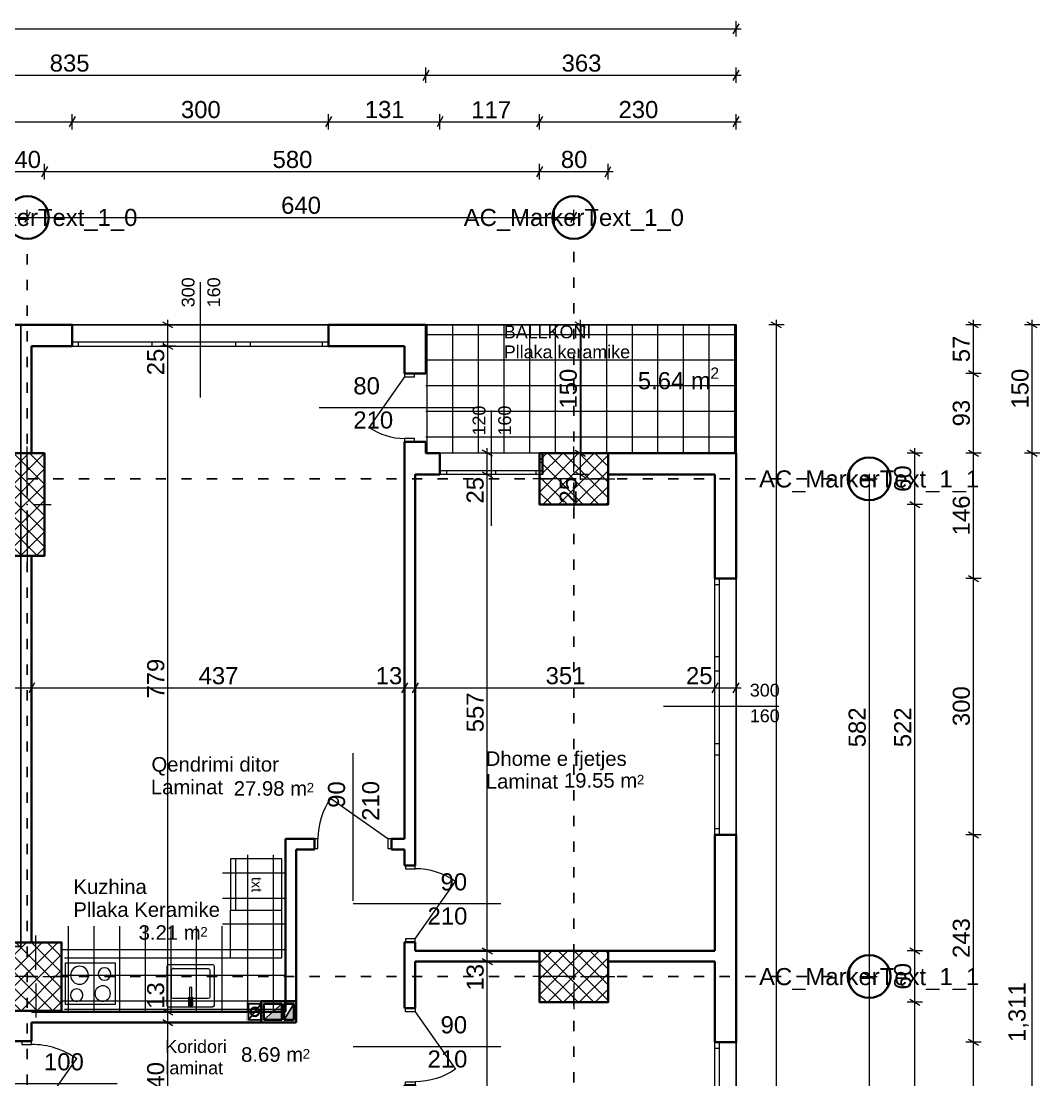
# Model space of a CAD drawing. Header units: centimetres. Extents: x 765 to 25620, y 224160 to 230516.
# Drawn here: x 3528 to 4721, y 229259 to 230497 of the extents above; entities that cross this region are included whole.
import ezdxf
from ezdxf.enums import TextEntityAlignment as Align

# ---------------------------------------------------------------- set-up
doc = ezdxf.new("R2010")
doc.units = ezdxf.units.CM
doc.header["$MEASUREMENT"] = 0
doc.linetypes.add('ACAD_ISO03W100', pattern=[30, 12, -18])
for name, color, linetype, lineweight, true_color in [('0_Pen_No__1#1_Pen_No__8', 7, 'Continuous', 35, 0xa80f02), ('0_Pen_No__8', 7, 'Continuous', 35, 0xa80f02), ('2D Drafting - General_Pen_No__8', 7, 'Continuous', 35, 0xa80f02), ('A-COLS_Pen_No__97#1_Pen_No__81', 7, 'Continuous', 20, 0x6a6a6a), ('Annotation - Text_Pen_No__8', 7, 'Continuous', 35, 0xa80f02), ('ARCHICAD Doors_Pen_No__23', 7, 'Continuous', 20, 0xff6600), ('ARCHICAD Doors_Pen_No__3', 7, 'Continuous', 18, 0xff6600), ('ARCHICAD Windows_Pen_No__23', 7, 'Continuous', 20, 0xff6600), ('ARCHICAD Windows_Pen_No__3', 7, 'Continuous', 18, 0xff6600), ('Interior - Furniture _Pen_No__81', 7, 'Continuous', 20, 0x6a6a6a)]:
    doc.layers.add(name, color=color, linetype=linetype, lineweight=lineweight, true_color=true_color)
for name, color, linetype, lineweight in [('0_Pen_No__101', 252, 'Continuous', 13), ('ARCHICAD Door Markers_Pen_No__1', 7, 'Continuous', 13), ('ARCHICAD Door Markers_Pen_No__7', 7, 'Continuous', 35), ('ARCHICAD Doors_Pen_No__27', 7, 'Continuous', 35), ('ARCHICAD Window Markers_Pen_No__1', 7, 'Continuous', 13), ('ARCHICAD Window Markers_Pen_No__7', 7, 'Continuous', 35), ('ARCHICAD Windows_Pen_No__27', 7, 'Continuous', 35), ('Structural - Bearing_Pen_No__20', 1, 'Continuous', 0), ('Structural - Bearing_Pen_No__21', 7, 'Continuous', 35), ('Structural - Bearing_Pen_No__27', 7, 'Continuous', 35), ('Structural - Shear_Pen_No__1', 7, 'Continuous', 13), ('Structural - Shear_Pen_No__7', 7, 'Continuous', 35)]:
    doc.layers.add(name, color=color, linetype=linetype, lineweight=lineweight)
for name, color, linetype in [('ARCHICAD Door Markers', 7, 'Continuous'), ('ARCHICAD Doors', 7, 'Continuous'), ('ARCHICAD Window Markers', 7, 'Continuous'), ('ARCHICAD Windows', 7, 'Continuous'), ('Dimensioning - General', 7, 'Continuous'), ('Structural - Bearing', 7, 'Continuous')]:
    doc.layers.add(name, color=color, linetype=linetype)
doc.styles.add('GENERATED_STYLE_1', font='arial.ttf')
pattern_1 = [(45, (1303.923, 207240.939), (-9.192388, 9.192388), []), (135, (1303.923, 207240.939), (9.192388, 9.192388), [])]

# ---------------------------------------------------------------- blocks, each defined once
blk = doc.blocks.new('Door 22_2')
at = {"layer": 'ARCHICAD Doors_Pen_No__23', "color": 30, "linetype": 'Continuous', "lineweight": 20, "true_color": 0xff6600}
for p, q in [((-410, 0), (-450, 0)), ((-450, 0), (-450, -115)), ((-410, -115), (-410, 0)), ((450, 0), (410, 0)), ((410, 0), (410, -115)), ((450, -115), (450, 0)), ((-450, -115), (-410, -115)), ((410, -115), (450, -115))]:
    blk.add_line(p, q, dxfattribs=at)
at = {"layer": 'ARCHICAD Doors_Pen_No__27', "color": 7, "linetype": 'Continuous', "lineweight": 35}
for p, q in [((-450, 0), (-487, 0)), ((-450, 0), (-487, 0)), ((-450, 0), (-450, -115)), ((-450, 0), (-450, -115)), ((450, 0), (450, -115)), ((450, 0), (450, -115)), ((450, 0), (487, 0)), ((450, 0), (487, 0)), ((-450, -115), (-450, -125)), ((-450, -115), (-450, -125)), ((450, -115), (450, -125)), ((450, -115), (450, -125)), ((-450, -125), (-487, -125)), ((-450, -125), (-487, -125)), ((450, -125), (487, -125)), ((450, -125), (487, -125))]:
    blk.add_line(p, q, dxfattribs=at)
at = {"layer": 'ARCHICAD Doors_Pen_No__3', "color": 30, "linetype": 'Continuous', "lineweight": 18, "true_color": 0xff6600}
blk.add_line((410, 0), (-262, 470), dxfattribs=at)
blk.add_arc((410, 0), 820, 145, 180, dxfattribs=at)
blk = doc.blocks.new('D Marker 22_2')
at = {"layer": 'ARCHICAD Door Markers_Pen_No__1', "color": 7, "linetype": 'Continuous', "lineweight": 13}
blk.add_line((0, 1000), (0, -725), dxfattribs=at)
at = {"layer": 'ARCHICAD Door Markers_Pen_No__7', "color": 7, "lineweight": 35, "style": 'GENERATED_STYLE_1'}
for tag, p in [('AC_MarkerText_3', (-369, 665)), ('AC_MarkerText_2', (31, 665))]:
    blk.add_attdef(tag, text='', height=200, rotation=270, dxfattribs=at).set_placement(p, align=Align.BOTTOM_LEFT)
blk = doc.blocks.new('Double Sash Window 22')
at = {"layer": 'ARCHICAD Windows_Pen_No__23', "color": 30, "linetype": 'Continuous', "lineweight": 20, "true_color": 0xff6600}
for p, q in [((-600, 0), (-525, 0)), ((-525, 0), (-525, -50)), ((-50, -50), (-50, 0)), ((-50, 0), (0, 0)), ((0, 0), (50, 0)), ((50, 0), (50, -50)), ((525, -50), (525, 0)), ((525, 0), (600, 0)), ((-525, -50), (-600, -50)), ((0, -50), (-50, -50)), ((50, -50), (0, -50)), ((600, -50), (525, -50))]:
    blk.add_line(p, q, dxfattribs=at)
at = {"layer": 'ARCHICAD Windows_Pen_No__27', "color": 7, "linetype": 'Continuous', "lineweight": 35}
for p, q in [((-600, 0), (-600, -50)), ((-600, 0), (-600, -50)), ((600, 0), (600, -50)), ((600, 0), (600, -50)), ((-600, -50), (-600, -250)), ((600, -50), (600, -250))]:
    blk.add_line(p, q, dxfattribs=at)
at = {"layer": 'ARCHICAD Windows_Pen_No__3', "color": 30, "linetype": 'Continuous', "lineweight": 18, "true_color": 0xff6600}
for p, q in [((-600, 0), (600, 0)), ((-525, 0), (-50, 0)), ((50, 0), (525, 0)), ((-50, -50), (-525, -50)), ((525, -50), (50, -50)), ((-600, -250), (600, -250))]:
    blk.add_line(p, q, dxfattribs=at)
blk = doc.blocks.new('W Marker 22_2')
at = {"layer": 'ARCHICAD Window Markers_Pen_No__1', "color": 7, "linetype": 'Continuous', "lineweight": 13}
blk.add_line((0, 500), (0, -850), dxfattribs=at)
at = {"layer": 'ARCHICAD Window Markers_Pen_No__7', "color": 7, "lineweight": 35, "style": 'GENERATED_STYLE_1'}
for tag, p in [('AC_MarkerText_3', (276, 207)), ('iShowSillTo', (-24, 207))]:
    blk.add_attdef(tag, text='', height=150, rotation=90, dxfattribs=at).set_placement(p, align=Align.BOTTOM_LEFT)
blk = doc.blocks.new('Door 22_3')
at = {"layer": 'ARCHICAD Doors_Pen_No__23', "color": 30, "linetype": 'Continuous', "lineweight": 20, "true_color": 0xff6600}
for p, q in [((-460, 0), (-500, 0)), ((-500, 0), (-500, -115)), ((-460, -115), (-460, 0)), ((500, 0), (460, 0)), ((460, 0), (460, -115)), ((500, -115), (500, 0)), ((-500, -115), (-460, -115)), ((460, -115), (500, -115))]:
    blk.add_line(p, q, dxfattribs=at)
at = {"layer": 'ARCHICAD Doors_Pen_No__27', "color": 7, "linetype": 'Continuous', "lineweight": 35}
for p, q in [((-500, 0), (-537, 0)), ((-500, 0), (-537, 0)), ((-500, 0), (-500, -115)), ((-500, 0), (-500, -115)), ((500, 0), (500, -115)), ((500, 0), (500, -115)), ((500, 0), (537, 0)), ((500, 0), (537, 0)), ((-500, -115), (-500, -250)), ((-500, -115), (-500, -250)), ((500, -115), (500, -250)), ((500, -115), (500, -250)), ((-500, -250), (-537, -250)), ((-500, -250), (-537, -250)), ((500, -250), (537, -250)), ((500, -250), (537, -250))]:
    blk.add_line(p, q, dxfattribs=at)
at = {"layer": 'ARCHICAD Doors_Pen_No__3', "color": 30, "linetype": 'Continuous', "lineweight": 18, "true_color": 0xff6600}
blk.add_line((460, 0), (-294, 528), dxfattribs=at)
blk.add_arc((460, 0), 920, 145, 180, dxfattribs=at)
blk = doc.blocks.new('D Marker 22')
at = {"layer": 'ARCHICAD Door Markers_Pen_No__1', "color": 7, "linetype": 'Continuous', "lineweight": 13}
blk.add_line((0, -1250), (0, 600), dxfattribs=at)
at = {"layer": 'ARCHICAD Door Markers_Pen_No__7', "color": 7, "lineweight": 35, "style": 'GENERATED_STYLE_1'}
for tag, p in [('AC_MarkerText_3', (-369, -329)), ('A', (31, -329))]:
    blk.add_attdef(tag, text='', height=200, rotation=270, dxfattribs=at).set_placement(p, align=Align.BOTTOM_LEFT)
blk = doc.blocks.new('Triple Window 22')
at = {"layer": 'ARCHICAD Windows_Pen_No__23', "color": 30, "linetype": 'Continuous', "lineweight": 20, "true_color": 0xff6600}
for p, q in [((-1500, 0), (-1425, 0)), ((-1425, 0), (-1425, -50)), ((-568, -50), (-568, 0)), ((-568, 0), (-500, 0)), ((-500, 0), (-432, 0)), ((-432, 0), (-432, -50)), ((412.5, -50), (412.5, 0)), ((412.5, 0), (500, 0)), ((500, 0), (587.5, 0)), ((587.5, 0), (587.5, -50)), ((1425, -50), (1425, 0)), ((1425, 0), (1500, 0)), ((-1425, -50), (-1500, -50)), ((-500, -50), (-568, -50)), ((-432, -50), (-500, -50)), ((500, -50), (412.5, -50)), ((587.5, -50), (500, -50)), ((1500, -50), (1425, -50))]:
    blk.add_line(p, q, dxfattribs=at)
at = {"layer": 'ARCHICAD Windows_Pen_No__27', "color": 7, "linetype": 'Continuous', "lineweight": 35}
for p, q in [((-1500, 0), (-1500, -50)), ((-1500, 0), (-1500, -50)), ((1500, 0), (1500, -50)), ((1500, 0), (1500, -50)), ((-1500, -50), (-1500, -250)), ((1500, -50), (1500, -250))]:
    blk.add_line(p, q, dxfattribs=at)
at = {"layer": 'ARCHICAD Windows_Pen_No__3', "color": 30, "linetype": 'Continuous', "lineweight": 18, "true_color": 0xff6600}
for p, q in [((-1500, 0), (1500, 0)), ((-1425, 0), (-568, 0)), ((-432, 0), (412.5, 0)), ((587.5, 0), (1425, 0)), ((-568, -50), (-1425, -50)), ((412.5, -50), (-432, -50)), ((1425, -50), (587.5, -50)), ((-1500, -250), (1500, -250))]:
    blk.add_line(p, q, dxfattribs=at)
blk = doc.blocks.new('W Marker 22')
at = {"layer": 'ARCHICAD Window Markers_Pen_No__1', "color": 7, "linetype": 'Continuous', "lineweight": 13}
blk.add_line((0, -750), (0, 600), dxfattribs=at)
at = {"layer": 'ARCHICAD Window Markers_Pen_No__7', "color": 7, "lineweight": 35, "style": 'GENERATED_STYLE_1'}
for tag, p in [('AC_MarkerText_2_1', (-24, -701)), ('AC_MarkerText_2_0', (276, -701))]:
    blk.add_attdef(tag, text='', height=150, rotation=90, dxfattribs=at).set_placement(p, align=Align.BOTTOM_LEFT)
blk = doc.blocks.new('Double Sash Window 22_2')
at = {"layer": 'ARCHICAD Windows_Pen_No__23', "color": 30, "linetype": 'Continuous', "lineweight": 20, "true_color": 0xff6600}
for p, q in [((-800, 0), (-725, 0)), ((-725, 0), (-725, -50)), ((-50, -50), (-50, 0)), ((-50, 0), (0, 0)), ((0, 0), (50, 0)), ((50, 0), (50, -50)), ((725, -50), (725, 0)), ((725, 0), (800, 0)), ((-725, -50), (-800, -50)), ((0, -50), (-50, -50)), ((50, -50), (0, -50)), ((800, -50), (725, -50))]:
    blk.add_line(p, q, dxfattribs=at)
at = {"layer": 'ARCHICAD Windows_Pen_No__27', "color": 7, "linetype": 'Continuous', "lineweight": 35}
for p, q in [((-800, 0), (-800, -50)), ((-800, 0), (-800, -50)), ((800, 0), (800, -50)), ((800, 0), (800, -50)), ((-800, -50), (-800, -250)), ((800, -50), (800, -250))]:
    blk.add_line(p, q, dxfattribs=at)
at = {"layer": 'ARCHICAD Windows_Pen_No__3', "color": 30, "linetype": 'Continuous', "lineweight": 18, "true_color": 0xff6600}
for p, q in [((-800, 0), (800, 0)), ((-725, 0), (-50, 0)), ((50, 0), (725, 0)), ((-50, -50), (-725, -50)), ((725, -50), (50, -50)), ((-800, -250), (800, -250))]:
    blk.add_line(p, q, dxfattribs=at)
blk = doc.blocks.new('Door 22_5')
at = {"layer": 'ARCHICAD Doors_Pen_No__23', "color": 30, "linetype": 'Continuous', "lineweight": 20, "true_color": 0xff6600}
for p, q in [((-360, 0), (-400, 0)), ((-400, 0), (-400, -115)), ((-360, -115), (-360, 0)), ((400, 0), (360, 0)), ((360, 0), (360, -115)), ((400, -115), (400, 0)), ((-400, -115), (-360, -115)), ((360, -115), (400, -115))]:
    blk.add_line(p, q, dxfattribs=at)
at = {"layer": 'ARCHICAD Doors_Pen_No__27', "color": 7, "linetype": 'Continuous', "lineweight": 35}
for p, q in [((-400, 0), (-437, 0)), ((-400, 0), (-437, 0)), ((-400, 0), (-400, -115)), ((-400, 0), (-400, -115)), ((400, 0), (400, -115)), ((400, 0), (400, -115)), ((400, 0), (437, 0)), ((400, 0), (437, 0)), ((-400, -115), (-400, -250)), ((-400, -115), (-400, -250)), ((400, -115), (400, -250)), ((400, -115), (400, -250)), ((-400, -250), (-437, -250)), ((-400, -250), (-437, -250)), ((400, -250), (437, -250)), ((400, -250), (437, -250))]:
    blk.add_line(p, q, dxfattribs=at)
at = {"layer": 'ARCHICAD Doors_Pen_No__3', "color": 30, "linetype": 'Continuous', "lineweight": 18, "true_color": 0xff6600}
blk.add_line((360, 0), (-230, 413), dxfattribs=at)
blk.add_arc((360, 0), 720, 145, 180, dxfattribs=at)

msp = doc.modelspace()

# ---------------------------------------------------------------- hatches: boundary and pattern name
at = {"layer": 'A-COLS_Pen_No__97#1_Pen_No__81', "linetype": 'Continuous', "lineweight": 20, "true_color": 0x6a6a6a}
h = msp.add_hatch(color=251, dxfattribs=at)
h.paths.add_polyline_path([(3812.5, 229350.6), (3812.5, 229325.6), (3791.5, 229325.6), (3791.5, 229350.6)])
h.paths.add_polyline_path([(3809.5, 229347.6), (3794.5, 229347.6), (3794.5, 229328.6), (3809.5, 229328.6)], flags=0)
h = msp.add_hatch(color=251, dxfattribs=at)
h.paths.add_polyline_path([(3850.5, 229350.6), (3809.5, 229350.6), (3809.5, 229325.6), (3850.5, 229325.6)])
h.paths.add_polyline_path([(3836.5, 229347.6), (3847.5, 229347.6), (3847.5, 229328.6), (3836.5, 229328.6)], flags=0)
h.paths.add_polyline_path([(3833.5, 229347.6), (3833.5, 229328.6), (3812.5, 229328.6), (3812.5, 229347.6)], flags=0)
for points in [[(3833.5, 229347.6), (3833.5, 229328.6), (3812.5, 229328.6)], [(3836.5, 229328.6), (3847.5, 229328.6), (3847.5, 229347.6)]]:
    msp.add_hatch(color=251, dxfattribs=at).paths.add_polyline_path(points)
at = {"layer": 'Structural - Bearing', "linetype": 'Continuous', "lineweight": 0, "true_color": 0x000000}
h = msp.add_hatch(dxfattribs=at)
h.set_pattern_fill('CONCRETE_BLOCK', color=18, scale=0.1, style=0, pattern_type=2)
h.set_pattern_definition(pattern_1)
h.paths.add_polyline_path([(3515.7, 229871.7), (3555.7, 229871.7), (3555.7, 229991.7), (3515.7, 229991.7)])
h = msp.add_hatch(dxfattribs=at)
h.set_pattern_fill('CONCRETE_BLOCK', color=18, scale=0.1, style=0, pattern_type=2)
h.set_pattern_definition(pattern_1)
h.paths.add_polyline_path([(4135.4, 229991.7), (4135.4, 229931.7), (4215.4, 229931.7), (4215.4, 229991.7)])
h = msp.add_hatch(dxfattribs=at)
h.set_pattern_fill('CONCRETE_BLOCK', color=18, scale=0.1, style=0, pattern_type=2)
h.set_pattern_definition(pattern_1)
h.paths.add_polyline_path([(3515.7, 229339.3), (3575.7, 229339.3), (3575.7, 229419.3), (3515.7, 229419.3)])
h = msp.add_hatch(dxfattribs=at)
h.set_pattern_fill('CONCRETE_BLOCK', color=18, scale=0.1, style=0, pattern_type=2)
h.set_pattern_definition(pattern_1)
h.paths.add_polyline_path([(4135.4, 229409.3), (4135.4, 229349.3), (4215.4, 229349.3), (4215.4, 229409.3)])

# ---------------------------------------------------------------- linework, layer by layer
at = {"color": 205, "linetype": 'ACAD_ISO03W100'}
for p, q in [((3535.7, 229192.6), (3535.7, 230242.7)), ((4175.4, 229045.4), (4175.4, 230242.7)), ((3446, 229961.7), (4496.1, 229961.7)), ((3446, 229379.3), (4496.1, 229379.3))]:
    msp.add_line(p, q, dxfattribs=at)
at = {"color": 0}
for p, q in [((4365.5, 230141.9), (2128.6, 230141.9)), ((4365.5, 230141.9), (4365.5, 230141.9)), ((4365.5, 227943.1), (4365.5, 230141.9)), ((3809.5, 229347.6), (3794.5, 229328.6)), ((3794.5, 229328.6), (3794.5, 229347.6)), ((3794.5, 229347.6), (3809.5, 229347.6)), ((3794.5, 229328.6), (3794.5, 229347.6)), ((3794.5, 229347.6), (3809.5, 229347.6)), ((3809.5, 229347.6), (3809.5, 229328.6)), ((3833.5, 229347.6), (3812.5, 229347.6)), ((3812.5, 229347.6), (3812.5, 229328.6)), ((3812.5, 229328.6), (3833.5, 229347.6)), ((3847.5, 229347.6), (3836.5, 229347.6)), ((3836.5, 229347.6), (3836.5, 229328.6)), ((3836.5, 229328.6), (3847.5, 229347.6)), ((3809.5, 229328.6), (3794.5, 229328.6))]:
    msp.add_line(p, q, dxfattribs=at)
msp.add_lwpolyline([(4365.5, 229011.8), (4365.5, 228999.3), (3515.7, 228999.3), (3515.7, 229380.9), (3515.7, 229414.5), (3528.2, 229414.5), (3528.2, 230141.9), (4365.5, 230141.9), (4365.5, 228999.3), (3515.7, 228999.3)], dxfattribs=at)
at = {"layer": '0_Pen_No__1#1_Pen_No__8', "color": 14, "linetype": 'Continuous', "lineweight": 35, "true_color": 0xa80f02}
for p, q in [((3809.5, 229325.6), (3809.5, 229350.6)), ((3809.5, 229350.6), (3850.5, 229350.6)), ((3812.5, 229328.6), (3812.5, 229347.6)), ((3812.5, 229347.6), (3833.5, 229347.6)), ((3833.5, 229347.6), (3833.5, 229328.6)), ((3836.5, 229347.6), (3836.5, 229328.6)), ((3836.5, 229347.6), (3847.5, 229347.6)), ((3847.5, 229347.6), (3847.5, 229328.6)), ((3850.5, 229350.6), (3850.5, 229325.6)), ((3850.5, 229325.6), (3809.5, 229325.6)), ((3833.5, 229328.6), (3812.5, 229328.6)), ((3847.5, 229328.6), (3836.5, 229328.6))]:
    msp.add_line(p, q, dxfattribs=at)
at = {"layer": '0_Pen_No__101', "color": 252, "linetype": 'Continuous', "lineweight": 13}
for p, q in [((4003.9, 229991.7), (4003.9, 230141.9)), ((4033.9, 229991.7), (4033.9, 230141.9)), ((4063.9, 229991.7), (4063.9, 230141.9)), ((4093.9, 229991.7), (4093.9, 230141.9)), ((4123.9, 229991.7), (4123.9, 230141.9)), ((4153.9, 229991.7), (4153.9, 230141.9)), ((4183.9, 229991.7), (4183.9, 230141.9)), ((4213.9, 229991.7), (4213.9, 230141.9)), ((4243.9, 229991.7), (4243.9, 230141.9)), ((4273.9, 229991.7), (4273.9, 230141.9)), ((4303.9, 229991.7), (4303.9, 230141.9)), ((4333.9, 229991.7), (4333.9, 230141.9)), ((4363.9, 229991.7), (4363.9, 230141.9)), ((4002.3, 230130.9), (4365.5, 230130.9)), ((4002.3, 230100.9), (4365.5, 230100.9)), ((4002.3, 230070.9), (4365.5, 230070.9)), ((4002.3, 230040.9), (4365.5, 230040.9)), ((4002.3, 230010.9), (4365.5, 230010.9)), ((3793.9, 229339.3), (3793.9, 229521.9)), ((3823.9, 229339.3), (3823.9, 229521.9)), ((3764, 229500.9), (3838, 229500.9)), ((3764, 229470.9), (3838, 229470.9)), ((3583.9, 229339.3), (3583.9, 229438.3)), ((3613.9, 229339.3), (3613.9, 229438.3)), ((3643.9, 229339.3), (3643.9, 229438.3)), ((3673.9, 229339.3), (3673.9, 229438.3)), ((3703.9, 229339.3), (3703.9, 229438.3)), ((3733.9, 229339.3), (3733.9, 229438.3)), ((3763.9, 229339.3), (3763.9, 229438.3)), ((3764, 229440.9), (3838, 229440.9)), ((3575.7, 229410.9), (3838, 229410.9)), ((3575.7, 229380.9), (3838, 229380.9)), ((3575.7, 229350.9), (3838, 229350.9))]:
    msp.add_line(p, q, dxfattribs=at)
at = {"layer": '2D Drafting - General_Pen_No__8', "color": 14, "linetype": 'Continuous', "lineweight": 35, "true_color": 0xa80f02}
msp.add_circle((3802, 229338.1), 5, dxfattribs=at)
at = {"layer": 'Dimensioning - General', "color": 7, "linetype": 'Continuous', "lineweight": 13}
for p, q in [((4362.1, 230482.4), (4369, 230494.4)), ((4365.5, 230479.4), (4365.5, 230497.4)), ((1096.1, 230488.4), (4365.5, 230488.4)), ((4365.5, 230488.4), (4371.4, 230488.4)), ((3167, 230434.1), (4002.3, 230434.1)), ((4005.7, 230440.1), (3998.8, 230428.1)), ((4005.7, 230440.1), (3998.8, 230428.1)), ((4002.3, 230425.1), (4002.3, 230443.1)), ((4002.3, 230425.1), (4002.3, 230443.1)), ((4002.3, 230434.1), (4365.5, 230434.1)), ((4362.1, 230428.1), (4369, 230440.1)), ((4365.5, 230425.1), (4365.5, 230443.1)), ((4365.5, 230434.1), (4371.4, 230434.1)), ((3591.7, 230385.7), (3584.8, 230373.7)), ((3591.7, 230385.7), (3584.8, 230373.7)), ((3588.2, 230370.7), (3588.2, 230388.7)), ((3588.2, 230370.7), (3588.2, 230388.7)), ((3891.7, 230385.7), (3884.8, 230373.7)), ((3891.7, 230385.7), (3884.8, 230373.7)), ((3888.2, 230370.7), (3888.2, 230388.7)), ((3888.2, 230370.7), (3888.2, 230388.7)), ((4022.2, 230385.7), (4015.3, 230373.7)), ((4022.2, 230385.7), (4015.3, 230373.7)), ((4018.7, 230370.7), (4018.7, 230388.7)), ((4018.7, 230370.7), (4018.7, 230388.7)), ((4138.9, 230385.7), (4131.9, 230373.7)), ((4138.9, 230385.7), (4131.9, 230373.7)), ((4135.4, 230370.7), (4135.4, 230388.7)), ((4135.4, 230370.7), (4135.4, 230388.7)), ((4362.1, 230373.7), (4369, 230385.7)), ((4365.5, 230370.7), (4365.5, 230388.7)), ((3411.8, 230379.7), (3588.2, 230379.7)), ((3588.2, 230379.7), (3888.2, 230379.7)), ((3888.2, 230379.7), (4018.7, 230379.7)), ((4018.7, 230379.7), (4135.4, 230379.7)), ((4135.4, 230379.7), (4365.5, 230379.7)), ((4365.5, 230379.7), (4371.4, 230379.7)), ((3515.7, 230321.3), (3555.7, 230321.3)), ((3559.2, 230327.3), (3552.3, 230315.3)), ((3559.2, 230327.3), (3552.3, 230315.3)), ((3555.7, 230312.3), (3555.7, 230330.3)), ((3555.7, 230312.3), (3555.7, 230330.3)), ((3555.7, 230321.3), (4135.4, 230321.3)), ((4138.9, 230327.3), (4131.9, 230315.3)), ((4138.9, 230327.3), (4131.9, 230315.3)), ((4135.4, 230312.3), (4135.4, 230330.3)), ((4135.4, 230312.3), (4135.4, 230330.3)), ((4135.4, 230321.3), (4215.4, 230321.3)), ((4211.9, 230315.3), (4218.9, 230327.3)), ((4215.4, 230312.3), (4215.4, 230330.3)), ((4215.4, 230321.3), (4221.3, 230321.3)), ((3539.2, 230273.7), (3532.3, 230261.7)), ((3539.2, 230273.7), (3532.3, 230261.7)), ((3535.7, 230258.7), (3535.7, 230276.7)), ((4171.9, 230261.7), (4178.9, 230273.7)), ((4175.4, 230258.7), (4175.4, 230276.7)), ((2817, 230267.7), (3535.7, 230267.7)), ((2817, 230267.7), (3535.7, 230267.7)), ((3535.7, 230267.7), (4175.4, 230267.7)), ((4175.4, 230267.7), (4181.3, 230267.7)), ((3700.2, 230141.9), (3700.2, 230147.7)), ((4183.1, 230141.9), (4183.1, 230147.7)), ((4412.5, 230141.9), (4412.5, 230147.7)), ((4643.2, 230141.9), (4643.2, 230147.7)), ((4711.9, 230141.9), (4711.9, 230147.7)), ((3709.2, 230141.9), (3691.2, 230141.9)), ((3706.2, 230138.4), (3694.2, 230145.3)), ((3700.2, 230116.9), (3700.2, 230141.9)), ((4192.1, 230141.9), (4174.1, 230141.9)), ((4189.1, 230138.4), (4177.1, 230145.3)), ((4183.1, 229991.7), (4183.1, 230141.9)), ((4421.5, 230141.9), (4403.5, 230141.9)), ((4418.5, 230138.4), (4406.5, 230145.3)), ((4412.5, 225461.6), (4412.5, 230141.9)), ((4652.2, 230141.9), (4634.2, 230141.9)), ((4649.2, 230138.4), (4637.2, 230145.3)), ((4643.2, 230085.1), (4643.2, 230141.9)), ((4720.9, 230141.9), (4702.9, 230141.9)), ((4717.9, 230138.4), (4705.9, 230145.3)), ((4711.9, 229991.7), (4711.9, 230141.9)), ((3709.2, 230116.9), (3691.2, 230116.9)), ((3709.2, 230116.9), (3691.2, 230116.9)), ((3694.2, 230120.3), (3706.2, 230113.4)), ((3694.2, 230120.3), (3706.2, 230113.4)), ((3700.2, 229338.1), (3700.2, 230116.9)), ((4637.2, 230088.5), (4649.2, 230081.6)), ((4637.2, 230088.5), (4649.2, 230081.6)), ((4652.2, 230085.1), (4634.2, 230085.1)), ((4652.2, 230085.1), (4634.2, 230085.1)), ((4643.2, 229991.7), (4643.2, 230085.1)), ((4083.1, 229991.7), (4065.1, 229991.7)), ((4080.1, 229988.2), (4068.1, 229995.2)), ((4074.1, 229991.7), (4074.1, 229997.6)), ((4074.1, 229966.7), (4074.1, 229991.7)), ((4192.1, 229991.7), (4174.1, 229991.7)), ((4192.1, 229991.7), (4174.1, 229991.7)), ((4177.1, 229995.2), (4189.1, 229988.2)), ((4177.1, 229995.2), (4189.1, 229988.2)), ((4183.1, 229966.7), (4183.1, 229991.7)), ((4583.6, 229991.7), (4565.6, 229991.7)), ((4580.6, 229988.2), (4568.6, 229995.2)), ((4574.6, 229991.7), (4574.6, 229997.6)), ((4574.6, 229931.7), (4574.6, 229991.7)), ((4652.2, 229991.7), (4634.2, 229991.7)), ((4652.2, 229991.7), (4634.2, 229991.7)), ((4637.2, 229995.2), (4649.2, 229988.2)), ((4637.2, 229995.2), (4649.2, 229988.2)), ((4643.2, 229845.3), (4643.2, 229991.7)), ((4720.9, 229991.7), (4702.9, 229991.7)), ((4720.9, 229991.7), (4702.9, 229991.7)), ((4705.9, 229995.2), (4717.9, 229988.2)), ((4705.9, 229995.2), (4717.9, 229988.2)), ((4711.9, 228680.3), (4711.9, 229991.7)), ((4083.1, 229966.7), (4065.1, 229966.7)), ((4083.1, 229966.7), (4065.1, 229966.7)), ((4068.1, 229970.2), (4080.1, 229963.2)), ((4068.1, 229970.2), (4080.1, 229963.2)), ((4074.1, 229409.3), (4074.1, 229966.7)), ((4192.1, 229966.7), (4174.1, 229966.7)), ((4177.1, 229970.2), (4189.1, 229963.2)), ((4183.1, 229960.8), (4183.1, 229966.7)), ((4512.3, 229961.7), (4530.3, 229961.7)), ((4527.3, 229958.2), (4515.3, 229965.2)), ((4521.3, 229967.6), (4521.3, 229961.7)), ((4521.3, 229961.7), (4521.3, 229379.3)), ((4583.6, 229931.7), (4565.6, 229931.7)), ((4583.6, 229931.7), (4565.6, 229931.7)), ((4568.6, 229935.2), (4580.6, 229928.2)), ((4568.6, 229935.2), (4580.6, 229928.2)), ((4574.6, 229409.3), (4574.6, 229931.7)), ((4652.2, 229845.3), (4634.2, 229845.3)), ((4652.2, 229845.3), (4634.2, 229845.3)), ((4637.2, 229848.8), (4649.2, 229841.8)), ((4637.2, 229848.8), (4649.2, 229841.8)), ((4643.2, 229545.3), (4643.2, 229845.3)), ((3540.7, 229708.2), (3540.7, 229726.2)), ((3540.7, 229708.2), (3540.7, 229726.2)), ((3977.3, 229708.2), (3977.3, 229726.2)), ((3977.3, 229708.2), (3977.3, 229726.2)), ((3989.8, 229708.2), (3989.8, 229726.2)), ((3989.8, 229708.2), (3989.8, 229726.2)), ((4340.5, 229708.2), (4340.5, 229726.2)), ((4340.5, 229708.2), (4340.5, 229726.2)), ((4365.5, 229708.2), (4365.5, 229726.2)), ((3515.7, 229717.2), (3540.7, 229717.2)), ((3544.2, 229723.2), (3537.3, 229711.2)), ((3544.2, 229723.2), (3537.3, 229711.2)), ((3540.7, 229717.2), (3977.3, 229717.2)), ((3980.7, 229723.2), (3973.8, 229711.2)), ((3980.7, 229723.2), (3973.8, 229711.2)), ((3977.3, 229717.2), (3989.8, 229717.2)), ((3993.2, 229723.2), (3986.3, 229711.2)), ((3993.2, 229723.2), (3986.3, 229711.2)), ((3989.8, 229717.2), (4340.5, 229717.2)), ((4344, 229723.2), (4337.1, 229711.2)), ((4344, 229723.2), (4337.1, 229711.2)), ((4340.5, 229717.2), (4365.5, 229717.2)), ((4362.1, 229711.2), (4369, 229723.2)), ((4365.5, 229717.2), (4371.4, 229717.2)), ((4652.2, 229545.3), (4634.2, 229545.3)), ((4652.2, 229545.3), (4634.2, 229545.3)), ((4637.2, 229548.8), (4649.2, 229541.8)), ((4637.2, 229548.8), (4649.2, 229541.8)), ((4643.2, 229302.5), (4643.2, 229545.3)), ((4083.1, 229409.3), (4065.1, 229409.3)), ((4083.1, 229409.3), (4065.1, 229409.3)), ((4068.1, 229412.8), (4080.1, 229405.9)), ((4068.1, 229412.8), (4080.1, 229405.9)), ((4074.1, 229396.8), (4074.1, 229409.3)), ((4583.6, 229409.3), (4565.6, 229409.3)), ((4583.6, 229409.3), (4565.6, 229409.3)), ((4568.6, 229412.8), (4580.6, 229405.9)), ((4568.6, 229412.8), (4580.6, 229405.9)), ((4574.6, 229349.3), (4574.6, 229409.3)), ((4083.1, 229396.8), (4065.1, 229396.8)), ((4083.1, 229396.8), (4065.1, 229396.8)), ((4068.1, 229400.3), (4080.1, 229393.4)), ((4068.1, 229400.3), (4080.1, 229393.4)), ((4074.1, 229011.8), (4074.1, 229396.8)), ((4512.3, 229379.3), (4530.3, 229379.3)), ((4512.3, 229379.3), (4530.3, 229379.3)), ((4527.3, 229375.8), (4515.3, 229382.8)), ((4527.3, 229375.8), (4515.3, 229382.8)), ((4521.3, 229379.3), (4521.2, 228710.3)), ((4521.3, 229379.3), (4521.2, 228710.3)), ((4583.6, 229349.3), (4565.6, 229349.3)), ((4583.6, 229349.3), (4565.6, 229349.3)), ((4568.6, 229352.8), (4580.6, 229345.9)), ((4568.6, 229352.8), (4580.6, 229345.9)), ((4574.6, 228740.3), (4574.6, 229349.3)), ((3709.2, 229338.1), (3691.2, 229338.1)), ((3709.2, 229338.1), (3691.2, 229338.1)), ((3694.2, 229341.5), (3706.2, 229334.6)), ((3694.2, 229341.5), (3706.2, 229334.6)), ((3700.2, 229325.6), (3700.2, 229338.1)), ((3709.2, 229325.6), (3691.2, 229325.6)), ((3709.2, 229325.6), (3691.2, 229325.6)), ((3694.2, 229329), (3706.2, 229322.1)), ((3694.2, 229329), (3706.2, 229322.1)), ((3700.2, 229185.3), (3700.2, 229325.6)), ((4637.2, 229305.9), (4649.2, 229299)), ((4637.2, 229305.9), (4649.2, 229299)), ((4652.2, 229302.5), (4634.2, 229302.5)), ((4652.2, 229302.5), (4634.2, 229302.5)), ((4643.2, 229142.5), (4643.2, 229302.5))]:
    msp.add_line(p, q, dxfattribs=at)
at = {"layer": 'Interior - Furniture _Pen_No__81', "color": 251, "linetype": 'Continuous', "lineweight": 20, "true_color": 0x6a6a6a}
for p, q in [((3773.5, 229517), (3773.5, 229457)), ((3833.5, 229517), (3773.5, 229517)), ((3779.5, 229517), (3779.5, 229457)), ((3833.5, 229457), (3833.5, 229517)), ((3773.5, 229401.1), (3773.5, 229457)), ((3773.5, 229457), (3833.5, 229457)), ((3833.5, 229401.1), (3833.5, 229457)), ((3579.4, 229401.1), (3639.4, 229401.1)), ((3580.4, 229395.6), (3638.4, 229395.6)), ((3580.4, 229346.6), (3580.4, 229395.6)), ((3638.4, 229395.6), (3638.4, 229346.6)), ((3639.4, 229401.1), (3696.9, 229401.1)), ((3696.9, 229401.1), (3756.9, 229401.1)), ((3699.4, 229345.6), (3699.4, 229391.6)), ((3701.4, 229393.6), (3752.4, 229393.6)), ((3754.4, 229391.6), (3754.4, 229345.6)), ((3756.9, 229401.1), (3833.5, 229401.1)), ((3704.4, 229355.6), (3704.4, 229386.6)), ((3706.4, 229388.6), (3747.4, 229388.6)), ((3749.4, 229386.6), (3749.4, 229355.6)), ((3724.9, 229355.3), (3726, 229355.3)), ((3724.9, 229351.8), (3724.9, 229355.3)), ((3726, 229346.6), (3726, 229366.4)), ((3726, 229355.3), (3726, 229351.8)), ((3727.8, 229366.4), (3727.8, 229346.6)), ((3727.8, 229351.8), (3727.8, 229355.3)), ((3727.8, 229355.3), (3728.9, 229355.3)), ((3728.9, 229355.3), (3728.9, 229351.8)), ((3638.4, 229346.6), (3580.4, 229346.6)), ((3752.4, 229343.6), (3701.4, 229343.6)), ((3747.4, 229353.6), (3706.4, 229353.6)), ((3726, 229351.8), (3724.9, 229351.8)), ((3724.9, 229351.7), (3726, 229351.7)), ((3724.9, 229345.2), (3724.9, 229351.7)), ((3728.9, 229345.2), (3724.9, 229345.2)), ((3726, 229351.7), (3726, 229346.6)), ((3728.9, 229351.8), (3727.8, 229351.8)), ((3727.8, 229346.6), (3727.8, 229351.7)), ((3727.8, 229351.7), (3728.9, 229351.7)), ((3728.9, 229351.7), (3728.9, 229345.2)), ((3579.4, 229341.1), (3639.4, 229341.1)), ((3639.4, 229341.1), (3696.9, 229341.1)), ((3696.9, 229341.1), (3756.9, 229341.1)), ((3756.9, 229341.1), (3833.5, 229341.1))]:
    msp.add_line(p, q, dxfattribs=at)
at = {"layer": 'Interior - Furniture _Pen_No__81', "color": 251, "linetype": 'Continuous', "lineweight": 20, "true_color": 0x6a6a6a, "extrusion": (0, 0, -1)}
for centre, major_axis, start_param, end_param in [((3701.4, 229391.6), (1.41, 1.41), 3.926991, 5.497787), ((3752.4, 229391.6), (-1.41, 1.41), 0.785398, 2.356194), ((3596.8, 229380.9), (-7.42, 7.42), 2.35619449019223, 8.639379797371816), ((3626, 229382.4), (-5.13, 5.13), 2.35619449019202, 8.639379797371607), ((3706.4, 229386.6), (1.41, 1.41), 3.926991, 5.497787), ((3747.4, 229386.6), (-1.41, 1.41), 0.785398, 2.356194), ((3623.9, 229359.5), (6.36, 6.36), 0.785398, 7.068583), ((3726.9, 229366.4), (0.636, 0.636), 3.929561, 7.071153), ((3593.5, 229357.6), (-5.13, 5.13), 2.35619449019202, 8.639379797371607), ((3706.4, 229355.6), (-1.41, 1.41), 3.926991, 5.497787), ((3747.4, 229355.6), (1.41, 1.41), 0.785398, 2.356194), ((3701.4, 229345.6), (-1.41, 1.41), 3.926991, 5.497787), ((3726.9, 229346.6), (0.636, 0.636), 0.785398, 3.926991), ((3726.9, 229346.6), (0.636, 0.636), 0.785398, 3.926991), ((3752.4, 229345.6), (1.41, 1.41), 0.785398, 2.356194)]:
    msp.add_ellipse(centre, major_axis=major_axis, ratio=1, start_param=start_param, end_param=end_param, dxfattribs=at)
at = {"layer": 'Interior - Furniture _Pen_No__81', "color": 251, "linetype": 'Continuous', "lineweight": 20, "true_color": 0x6a6a6a}
msp.add_point((3706.4, 229388.6), dxfattribs=at)
at = {"layer": 'Structural - Bearing_Pen_No__20', "color": 1, "linetype": 'Continuous', "lineweight": 0}
for p, q in [((3535.7, 229939.7), (3535.7, 229999.7)), ((4175.4, 229969.7), (4175.4, 229999.7)), ((4167.4, 229961.7), (4127.4, 229961.7)), ((4183.4, 229961.7), (4223.4, 229961.7)), ((4175.4, 229953.7), (4175.4, 229923.7)), ((3543.7, 229931.7), (3563.7, 229931.7)), ((3535.7, 229923.7), (3535.7, 229863.7)), ((3545.7, 229387.3), (3545.7, 229427.3)), ((4175.4, 229387.3), (4175.4, 229417.3)), ((3537.7, 229379.3), (3507.7, 229379.3)), ((3553.7, 229379.3), (3583.7, 229379.3)), ((4167.4, 229379.3), (4127.4, 229379.3)), ((4183.4, 229379.3), (4223.4, 229379.3)), ((3545.7, 229371.3), (3545.7, 229331.3)), ((4175.4, 229371.3), (4175.4, 229341.3))]:
    msp.add_line(p, q, dxfattribs=at)
for p in [(4175.4, 229961.7), (3535.7, 229931.7), (3545.7, 229379.3), (4175.4, 229379.3)]:
    msp.add_point(p, dxfattribs=at)
at = {"layer": 'Structural - Bearing_Pen_No__21', "color": 7, "linetype": 'Continuous', "lineweight": 35, "flags": 128}
for points in [[(3515.7, 229871.7), (3555.7, 229871.7), (3555.7, 229991.7), (3515.7, 229991.7)], [(4135.4, 229991.7), (4135.4, 229931.7), (4215.4, 229931.7), (4215.4, 229991.7)], [(3515.7, 229339.3), (3575.7, 229339.3), (3575.7, 229419.3), (3515.7, 229419.3)], [(4135.4, 229409.3), (4135.4, 229349.3), (4215.4, 229349.3), (4215.4, 229409.3)]]:
    msp.add_lwpolyline(points, close=True, dxfattribs=at)
at = {"layer": 'Structural - Bearing_Pen_No__27', "color": 7, "linetype": 'Continuous', "lineweight": 35}
for p, q in [((3588.2, 230121.9), (3588.2, 230141.9)), ((3888.2, 230121.9), (3888.2, 230141.9)), ((3588.2, 230116.9), (3588.2, 230121.9)), ((3888.2, 230116.9), (3888.2, 230121.9)), ((3977.3, 230085.1), (3977.3, 230088.8)), ((4002.3, 230085.1), (4002.3, 230088.8)), ((3977.3, 230085.1), (3988.8, 230085.1)), ((3988.8, 230085.1), (4002.3, 230085.1)), ((3977.3, 230005.1), (3977.3, 230001.4)), ((3977.3, 230005.1), (3988.8, 230005.1)), ((3988.8, 230005.1), (4002.3, 230005.1)), ((4002.3, 230005.1), (4002.3, 230001.4)), ((4018.7, 229971.7), (4018.7, 229991.7)), ((4138.7, 229971.7), (4138.7, 229991.7)), ((4018.7, 229966.7), (4018.7, 229971.7)), ((4138.7, 229966.7), (4138.7, 229971.7)), ((4340.5, 229845.3), (4345.5, 229845.3)), ((4345.5, 229845.3), (4365.5, 229845.3)), ((3871.8, 229540.6), (3868.1, 229540.6)), ((3871.8, 229540.6), (3871.8, 229529.1)), ((3961.8, 229540.6), (3965.5, 229540.6)), ((3961.8, 229540.6), (3961.8, 229529.1)), ((4340.5, 229545.3), (4345.5, 229545.3)), ((4345.5, 229545.3), (4365.5, 229545.3)), ((3871.8, 229528.1), (3868.1, 229528.1)), ((3871.8, 229529.1), (3871.8, 229528.1)), ((3961.8, 229529.1), (3961.8, 229528.1)), ((3961.8, 229528.1), (3965.5, 229528.1)), ((3977.3, 229509.5), (3977.3, 229513.2)), ((3978.3, 229509.5), (3977.3, 229509.5)), ((3989.8, 229509.5), (3978.3, 229509.5)), ((3989.8, 229509.5), (3989.8, 229513.2)), ((3977.3, 229419.5), (3977.3, 229415.8)), ((3978.3, 229419.5), (3977.3, 229419.5)), ((3989.8, 229419.5), (3978.3, 229419.5)), ((3989.8, 229419.5), (3989.8, 229415.8)), ((3977.3, 229342.2), (3977.3, 229345.9)), ((3978.3, 229342.2), (3977.3, 229342.2)), ((3989.8, 229342.2), (3978.3, 229342.2)), ((3989.8, 229342.2), (3989.8, 229345.9)), ((3540.7, 229303.9), (3540.7, 229307.6)), ((3529.2, 229303.9), (3515.7, 229303.9)), ((3540.7, 229303.9), (3529.2, 229303.9)), ((4340.5, 229302.5), (4345.5, 229302.5)), ((4345.5, 229302.5), (4365.5, 229302.5))]:
    msp.add_line(p, q, dxfattribs=at)
at = {"layer": 'Structural - Bearing_Pen_No__27', "color": 7, "linetype": 'Continuous', "lineweight": 35, "flags": 128}
for points in [[(3588.2, 230141.9), (3411.8, 230141.9)], [(3977.3, 230141.9), (3888.2, 230141.9)], [(4002.3, 230141.9), (3977.3, 230141.9)], [(4002.3, 230085.1), (4002.3, 230141.9)], [(3540.7, 229991.7), (3540.7, 230116.9)], [(3540.7, 230116.9), (3588.2, 230116.9)], [(3888.2, 230116.9), (3977.3, 230116.9)], [(3977.3, 230116.9), (3977.3, 230085.1)], [(3977.3, 230005.1), (3977.3, 229966.7)], [(4002.3, 229991.7), (4002.3, 230005.1)], [(4018.7, 229991.7), (4002.3, 229991.7)], [(4340.5, 229991.7), (4215.4, 229991.7)], [(4365.5, 229991.7), (4340.5, 229991.7)], [(4365.5, 229845.3), (4365.5, 229991.7)], [(3977.3, 229966.7), (3977.3, 229540.6)], [(3989.8, 229509.5), (3989.8, 229966.7)], [(3989.8, 229966.7), (4002.3, 229966.7)], [(4002.3, 229966.7), (4018.7, 229966.7)], [(4215.4, 229966.7), (4340.5, 229966.7)], [(4340.5, 229966.7), (4340.5, 229845.3)], [(3540.7, 229419.3), (3540.7, 229871.7)], [(3871.8, 229540.6), (3838, 229540.6)], [(3838, 229540.6), (3838, 229528.1)], [(3977.3, 229540.6), (3961.8, 229540.6)], [(4340.5, 229545.3), (4340.5, 229409.3)], [(4365.5, 229302.5), (4365.5, 229545.3)], [(3838, 229528.1), (3838, 229338.1)], [(3850.5, 229338.1), (3850.5, 229528.1)], [(3850.5, 229528.1), (3871.8, 229528.1)], [(3961.8, 229528.1), (3977.3, 229528.1)], [(3977.3, 229528.1), (3977.3, 229509.5)], [(3977.3, 229419.5), (3977.3, 229342.2)], [(3989.8, 229409.3), (3989.8, 229419.5)], [(4135.4, 229409.3), (3989.8, 229409.3)], [(4340.5, 229409.3), (4215.4, 229409.3)], [(3989.8, 229342.2), (3989.8, 229396.8)], [(3989.8, 229396.8), (4135.4, 229396.8)], [(4215.4, 229396.8), (4340.5, 229396.8)], [(4340.5, 229396.8), (4340.5, 229302.5)], [(3540.7, 229338.1), (3540.7, 229339.3)], [(3838, 229338.1), (3540.7, 229338.1)], [(3850.5, 229325.6), (3850.5, 229338.1)], [(3540.7, 229325.6), (3850.5, 229325.6)], [(3540.7, 229303.9), (3540.7, 229325.6)]]:
    msp.add_lwpolyline(points, dxfattribs=at)
at = {"layer": 'Structural - Shear_Pen_No__7', "color": 7, "linetype": 'Continuous', "lineweight": 35}
for centre, start_param, end_param in [((3535.7, 230267.7), 3.926991, 10.210176), ((4175.4, 230267.7), 3.926991, 10.210176), ((4521.1, 229961.7), 5.497787, 11.780972), ((4521.1, 229379.3), 5.497787, 11.780972)]:
    msp.add_ellipse(centre, major_axis=(17.7, 17.7), ratio=1, start_param=start_param, end_param=end_param, dxfattribs=at)

# ---------------------------------------------------------------- block references
at = {"layer": 'ARCHICAD Door Markers', "color": 7, "lineweight": 13}
ref = msp.add_blockref('D Marker 22', (4002.3, 230045.1), dxfattribs=dict(at, xscale=0.1, yscale=0.1, zscale=0.1, rotation=270))
ref.add_attrib('AC_MarkerText_2', '80', dxfattribs={"layer": 'ARCHICAD Door Markers_Pen_No__7', "color": 7, "lineweight": 35, "height": 20, "style": 'GENERATED_STYLE_1'}).set_placement((3917.3, 230054.7), align=Align.BOTTOM_LEFT)
ref.add_attrib('AC_MarkerText_3', '210', dxfattribs={"layer": 'ARCHICAD Door Markers_Pen_No__7', "color": 7, "lineweight": 35, "height": 20, "style": 'GENERATED_STYLE_1'}).set_placement((3917.3, 230014.7), align=Align.BOTTOM_LEFT)
ref = msp.add_blockref('D Marker 22_2', (3916.8, 229540.6), dxfattribs=dict(at, xscale=0.1, yscale=0.1, zscale=0.1))
ref.add_attrib('AC_MarkerText_2', '90', dxfattribs={"layer": 'ARCHICAD Door Markers_Pen_No__7', "color": 7, "lineweight": 35, "height": 20, "rotation": 90, "style": 'GENERATED_STYLE_1'}).set_placement((3913.6, 229576.8), align=Align.BOTTOM_LEFT)
ref.add_attrib('AC_MarkerText_3', '210', dxfattribs={"layer": 'ARCHICAD Door Markers_Pen_No__7', "color": 7, "lineweight": 35, "height": 20, "rotation": 90, "style": 'GENERATED_STYLE_1'}).set_placement((3953.6, 229561.6), align=Align.BOTTOM_LEFT)
ref = msp.add_blockref('D Marker 22_2', (3989.8, 229464.5), dxfattribs=dict(at, xscale=0.1, yscale=0.1, zscale=0.1, rotation=270))
ref.add_attrib('AC_MarkerText_2', '90', dxfattribs={"layer": 'ARCHICAD Door Markers_Pen_No__7', "color": 7, "lineweight": 35, "height": 20, "style": 'GENERATED_STYLE_1'}).set_placement((4019.4, 229474.2), align=Align.BOTTOM_LEFT)
ref.add_attrib('AC_MarkerText_3', '210', dxfattribs={"layer": 'ARCHICAD Door Markers_Pen_No__7', "color": 7, "lineweight": 35, "height": 20, "style": 'GENERATED_STYLE_1'}).set_placement((4004.2, 229434.2), align=Align.BOTTOM_LEFT)
ref = msp.add_blockref('D Marker 22_2', (3989.8, 229297.2), dxfattribs=dict(at, xscale=0.1, yscale=0.1, zscale=0.1, rotation=270))
ref.add_attrib('AC_MarkerText_2', '90', dxfattribs={"layer": 'ARCHICAD Door Markers_Pen_No__7', "color": 7, "lineweight": 35, "height": 20, "style": 'GENERATED_STYLE_1'}).set_placement((4019.4, 229306.9), align=Align.BOTTOM_LEFT)
ref.add_attrib('AC_MarkerText_3', '210', dxfattribs={"layer": 'ARCHICAD Door Markers_Pen_No__7', "color": 7, "lineweight": 35, "height": 20, "style": 'GENERATED_STYLE_1'}).set_placement((4004.2, 229266.9), align=Align.BOTTOM_LEFT)
ref = msp.add_blockref('D Marker 22', (3515.7, 229253.9), dxfattribs=dict(at, xscale=0.1, yscale=0.1, zscale=0.1, rotation=90))
ref.add_attrib('A', '100', dxfattribs={"layer": 'ARCHICAD Door Markers_Pen_No__7', "color": 7, "lineweight": 35, "height": 20, "style": 'GENERATED_STYLE_1'}).set_placement((3555.2, 229263.6), align=Align.BOTTOM_LEFT)
ref.add_attrib('AC_MarkerText_3', '210', dxfattribs={"layer": 'ARCHICAD Door Markers_Pen_No__7', "color": 7, "lineweight": 35, "height": 20, "style": 'GENERATED_STYLE_1'}).set_placement((3555.2, 229223.6), align=Align.BOTTOM_LEFT)
at = {"layer": 'ARCHICAD Doors', "color": 7, "linetype": 'Continuous', "lineweight": 13, "yscale": 0.1, "zscale": 100}
for name, p, xscale, rotation in [('Door 22_5', (3977.3, 230045.1), 0.1, 90), ('Door 22_2', (3989.8, 229464.5), 0.1, 270), ('Door 22_2', (3989.8, 229297.2), -0.1, 270), ('Door 22_3', (3540.7, 229253.9), 0.1, 270)]:
    msp.add_blockref(name, p, dxfattribs=dict(at, xscale=xscale, rotation=rotation))
at = {"layer": 'ARCHICAD Doors', "color": 7, "linetype": 'Continuous', "lineweight": 13, "xscale": 0.1, "yscale": 0.1, "zscale": 100}
msp.add_blockref('Door 22_2', (3916.8, 229540.6), dxfattribs=at)
at = {"layer": 'ARCHICAD Window Markers', "color": 7, "lineweight": 13}
ref = msp.add_blockref('W Marker 22', (3738.2, 230116.9), dxfattribs=dict(at, xscale=0.1, yscale=0.1, zscale=0.1, rotation=180))
ref.add_attrib('iShowSillTo', '300', dxfattribs={"layer": 'ARCHICAD Window Markers_Pen_No__7', "color": 7, "lineweight": 35, "height": 15, "rotation": 90, "style": 'GENERATED_STYLE_1'}).set_placement((3735.9, 230162.6), align=Align.BOTTOM_LEFT)
ref.add_attrib('AC_MarkerText_3', '160', dxfattribs={"layer": 'ARCHICAD Window Markers_Pen_No__7', "color": 7, "lineweight": 35, "height": 15, "rotation": 90, "style": 'GENERATED_STYLE_1'}).set_placement((3765.9, 230162.6), align=Align.BOTTOM_LEFT)
ref = msp.add_blockref('W Marker 22_2', (4078.7, 229991.7), dxfattribs=dict(at, xscale=0.1, yscale=0.1, zscale=0.1))
ref.add_attrib('AC_MarkerText_2', '120', dxfattribs={"layer": 'ARCHICAD Window Markers_Pen_No__7', "color": 7, "lineweight": 35, "height": 15, "rotation": 90, "style": 'GENERATED_STYLE_1'}).set_placement((4076.4, 230012.5), align=Align.BOTTOM_LEFT)
ref.add_attrib('AC_MarkerText_3', '160', dxfattribs={"layer": 'ARCHICAD Window Markers_Pen_No__7', "color": 7, "lineweight": 35, "height": 15, "rotation": 90, "style": 'GENERATED_STYLE_1'}).set_placement((4106.4, 230012.5), align=Align.BOTTOM_LEFT)
ref = msp.add_blockref('W Marker 22_2', (4365.5, 229695.3), dxfattribs=dict(at, xscale=0.1, yscale=0.1, zscale=0.1, rotation=270))
ref.add_attrib('iShowSillTo', '300', dxfattribs={"layer": 'ARCHICAD Window Markers_Pen_No__7', "color": 7, "lineweight": 35, "height": 15, "style": 'GENERATED_STYLE_1'}).set_placement((4381.4, 229702.5), align=Align.BOTTOM_LEFT)
ref.add_attrib('AC_MarkerText_3', '160', dxfattribs={"layer": 'ARCHICAD Window Markers_Pen_No__7', "color": 7, "lineweight": 35, "height": 15, "style": 'GENERATED_STYLE_1'}).set_placement((4381.4, 229672.5), align=Align.BOTTOM_LEFT)
at = {"layer": 'ARCHICAD Windows', "color": 21, "linetype": 'Continuous', "lineweight": 18, "true_color": 0xff9955, "yscale": 0.1, "zscale": 100}
for name, p, xscale, rotation in [('Triple Window 22', (3738.2, 230116.9), -0.1, 180), ('Double Sash Window 22', (4078.7, 229966.7), 0.1, 180), ('Triple Window 22', (4340.5, 229695.3), 0.1, 89.99999999999999), ('Double Sash Window 22_2', (4340.5, 229222.5), 0.1, 89.99999999999999)]:
    msp.add_blockref(name, p, dxfattribs=dict(at, xscale=xscale, rotation=rotation))

# ---------------------------------------------------------------- texts
at = {"layer": '0_Pen_No__8', "color": 14, "true_color": 0xa80f02, "style": 'GENERATED_STYLE_1'}
for s, height, p in [('5.64 m', 20, (4250.3, 230066.7)), ('2', 13.2, (4335.2, 230078.9)), ('19.55 m', 17, (4163.8, 229600.4)), ('2', 11.2, (4249.2, 229604.2)), ('27.98 m', 17, (3777.3, 229591)), ('2', 11.2, (3862.7, 229594.8)), ('3.21 m', 17, (3666, 229422.4)), ('2', 11.2, (3738.2, 229426.1)), ('8.69 m', 17, (3785.9, 229279.6)), ('2', 11.2, (3858, 229283.4))]:
    msp.add_text(s, height=height, dxfattribs=at).set_placement(p)
at = {"layer": 'Annotation - Text_Pen_No__8', "color": 14, "true_color": 0xa80f02, "style": 'GENERATED_STYLE_1'}
for s, height, p in [('BALLKONI', 15, (4093.5, 230126.3)), ('Pllaka keramike', 15, (4093.4, 230102.9)), ('Dhome e fjetjes', 17, (4072.3, 229625.9)), ('Qendrimi ditor', 17, (3681, 229619.2)), ('Laminat', 17, (4072.4, 229599.3)), ('Laminat', 17, (3680.3, 229592.6)), ('Kuzhina', 17, (3589.7, 229476)), ('Pllaka Keramike', 17, (3589.6, 229449.2)), ('Koridori', 15, (3697.1, 229290)), ('laminat', 15, (3697.3, 229265))]:
    msp.add_text(s, height=height, dxfattribs=at).set_placement(p)
at = {"layer": 'Dimensioning - General', "color": 7, "lineweight": 13, "char_height": 20, "attachment_point": 7, "style": 'GENERATED_STYLE_1'}
for s, insert in [('\\A1;835', (3561.9, 230438.1)), ('\\A1;363', (4161.1, 230438.1)), ('\\A1;40', (3520.6, 230325.3)), ('\\A1;580', (3822.8, 230325.3)), ('\\A1;80', (4160.2, 230325.3)), ('\\A1;640', (3832.8, 230271.7)), ('\\A1;437', (3736.2, 229721.2)), ('\\A1;13', (3943.5, 229721.2)), ('\\A1;351', (4142.4, 229721.2)), ('\\A1;25', (4306.7, 229721.2))]:
    msp.add_mtext(s, dxfattribs=dict(at, insert=insert))
at = {"layer": 'Dimensioning - General', "color": 5, "lineweight": 35, "char_height": 20, "attachment_point": 7, "style": 'GENERATED_STYLE_1'}
for s, insert in [('\\A1;300', (3715.5, 230383.7)), ('\\A1;131', (3930.7, 230383.7)), ('\\A1;117', (4055.3, 230383.7)), ('\\A1;230', (4227.7, 230383.7))]:
    msp.add_mtext(s, dxfattribs=dict(at, insert=insert))
at = {"layer": 'Dimensioning - General', "color": 5, "lineweight": 35, "char_height": 20, "attachment_point": 7, "rotation": 90, "style": 'GENERATED_STYLE_1'}
for s, insert in [('\\A1;57', (4639.2, 230098.3)), ('\\A1;93', (4639.2, 230023.2)), ('\\A1;146', (4639.2, 229895.7)), ('\\A1;300', (4639.2, 229672.5)), ('\\A1;243', (4639.2, 229401.1))]:
    msp.add_mtext(s, dxfattribs=dict(at, insert=insert))
at = {"layer": 'Dimensioning - General', "color": 7, "lineweight": 13, "char_height": 20, "attachment_point": 7, "style": 'GENERATED_STYLE_1'}
for s, insert, rotation in [('\\A1;25', (3696.2, 230083), 90), ('\\A1;150', (4179.1, 230044), 90), ('\\A1;150', (4707.9, 230044), 90), ('\\A1;60', (4570.6, 229946.5), 90), ('\\A1;25', (4070.1, 229932.9), 90), ('\\A1;25', (4179.1, 229932.9), 90), ('\\A1;779', (3696.2, 229704.7), 90), ('\\A1;557', (4070.1, 229665.2), 90), ('\\A1;582', (4517.3, 229647.7), 89.9973), ('\\A1;522', (4570.6, 229647.7), 90), ('\\A1;13', (4070.1, 229363), 90), ('\\A1;60', (4570.6, 229364.1), 90), ('\\A1;13', (3696.2, 229341.6), 90), ('\\A1;1,311', (4707.9, 229302.8), 90), ('\\A1;140', (3696.2, 229232.7), 90)]:
    msp.add_mtext(s, dxfattribs=dict(at, insert=insert, rotation=rotation))
at = {"layer": 'Interior - Furniture _Pen_No__81', "color": 251, "linetype": 'Continuous', "lineweight": 20, "true_color": 0x6a6a6a, "style": 'GENERATED_STYLE_1'}
msp.add_attdef('txt', text='F', height=12, rotation=270, dxfattribs=at).set_placement((3804.2, 229487), align=Align.MIDDLE_CENTER)
at = {"layer": 'Structural - Shear_Pen_No__1', "color": 7, "lineweight": 13, "style": 'GENERATED_STYLE_1'}
for tag, p in [('AC_MarkerText_1_0', (3535.7, 230267.7)), ('AC_MarkerText_1_0', (4175.4, 230267.7)), ('AC_MarkerText_1_1', (4521.1, 229961.7)), ('AC_MarkerText_1_1', (4521.1, 229379.3))]:
    msp.add_attdef(tag, text='', height=20, dxfattribs=at).set_placement(p, align=Align.MIDDLE_CENTER)

doc.saveas('drawing.dxf')
